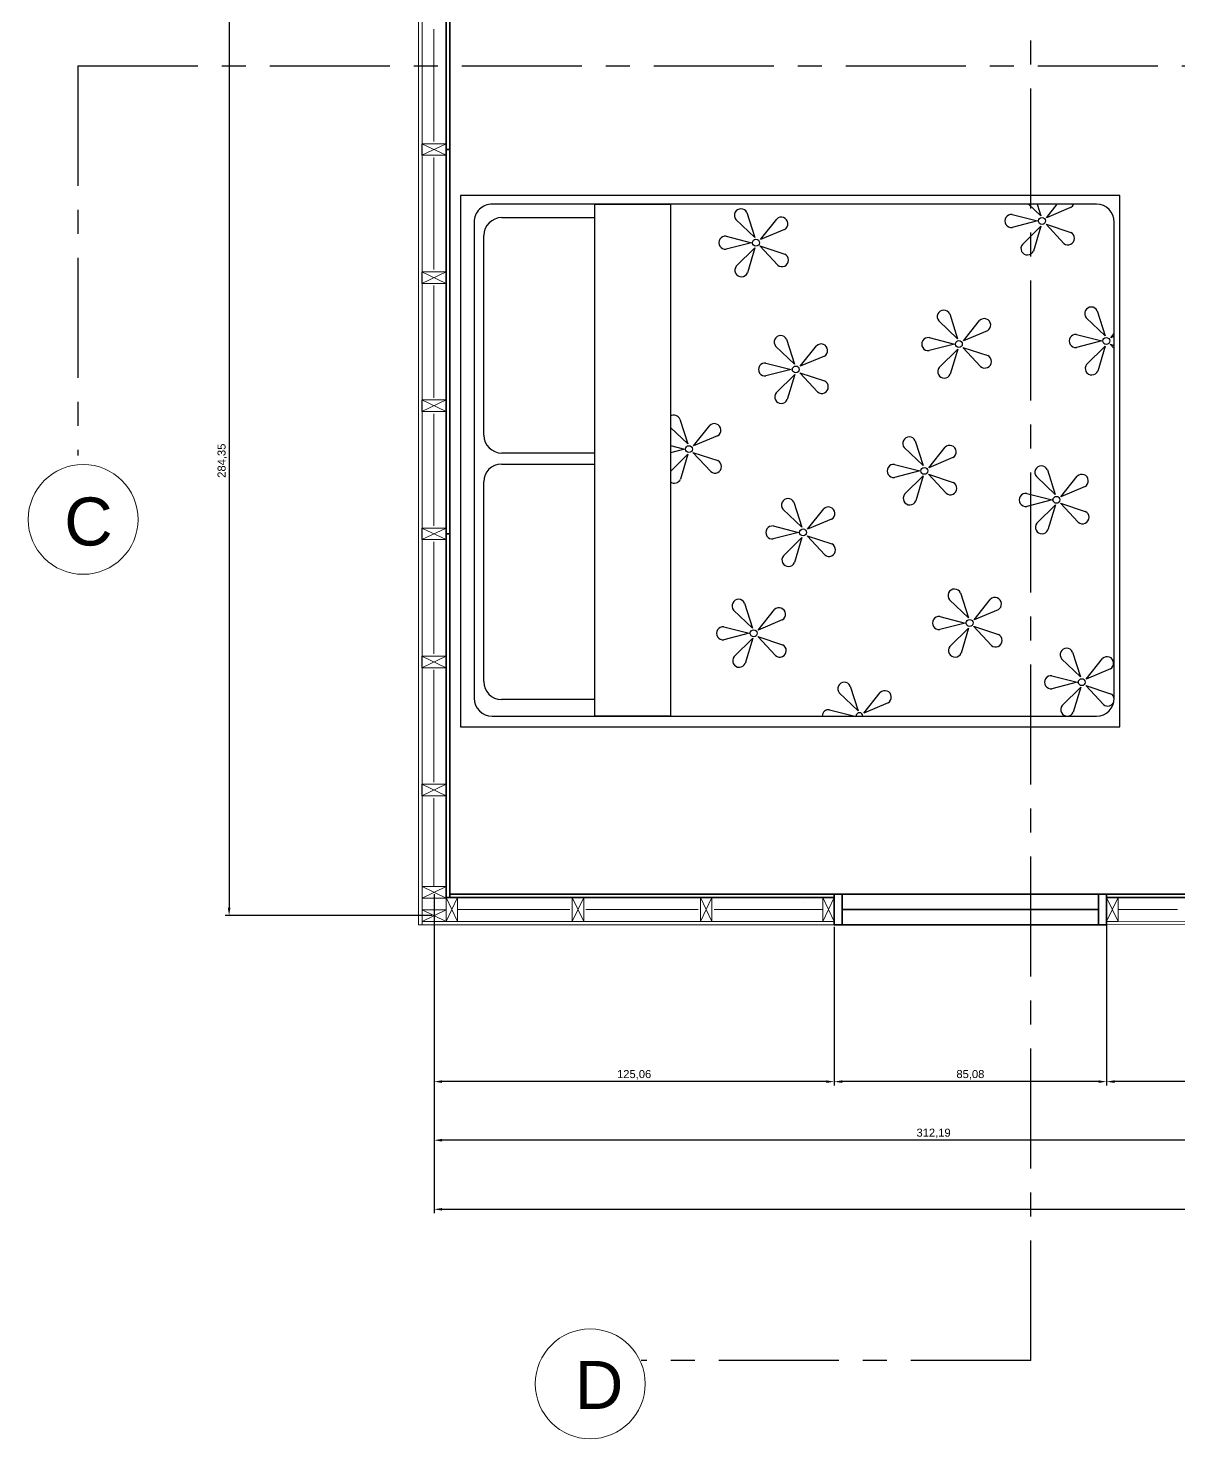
# Model space of a CAD drawing. Header units: millimetres. Extents: x -590 to 14421, y -527 to 4753.
# Drawn here: x 2054.5 to 2414.1, y 665.3 to 1106 of the extents above; entities that cross this region are included whole.
import ezdxf

# ---------------------------------------------------------------- set-up
doc = ezdxf.new("R2010")
doc.units = ezdxf.units.MM
doc.linetypes.add('CENTER', pattern=[2, 1.25, -0.25, 0.25, -0.25])
for name, color, linetype, lineweight in [('A-ANNO-SYMB', 3, 'Continuous', 18), ('A-DETL-MBND', 3, 'Continuous', 18), ('A-ELEV-MBE1', 7, 'Continuous', 35), ('A-FURN', 8, 'Continuous', 18), ('A-SECT-MCUT', 7, 'Continuous', 35), ('A-WALL-PATT', 8, 'Continuous', 18), ('A-WALL-STUD', 3, 'Continuous', 18)]:
    doc.layers.add(name, color=color, linetype=linetype, lineweight=lineweight)
doc.styles.get("Standard").update_dxf_attribs({"font": 'Arial.ttf'})
doc.dimstyles.new('ISO-25', dxfattribs={"dimtxt": 2.5, "dimasz": 2.5, "dimexe": 1.25, "dimexo": 0.625, "dimtad": 1, "dimtxsty": 'Standard', "dimcen": 2.5, "dimadec": 0, "dimazin": 0, "dimtfac": 1, "dimtmove": 0, "dimatfit": 3, "dimfxl": 1, "dimarcsym": 0})

# ---------------------------------------------------------------- blocks, each defined once
blk = doc.blocks.new('*D40')
at = {"color": 0, "lineweight": -2, "transparency": 16777216}
for p, q in [((2181.34, 835.42), (2181.34, 757.3)), ((2493.53, 835.61), (2493.53, 757.3)), ((2491.03, 758.55), (2183.84, 758.55))]:
    blk.add_line(p, q, dxfattribs=at)
at = {"color": 0, "transparency": 16777216}
for points in [[(2183.84, 758.97), (2183.84, 758.14), (2181.34, 758.55)], [(2491.03, 758.97), (2491.03, 758.14), (2493.53, 758.55)]]:
    blk.add_solid(points, dxfattribs=at)
at = {"color": 0, "transparency": 16777216, "insert": (2337.44, 760.68), "char_height": 2.5, "attachment_point": 5}
blk.add_mtext('312,19', dxfattribs=at)
blk = doc.blocks.new('*D41')
at = {"color": 0, "lineweight": -2, "transparency": 16777216}
for p, q in [((2181.34, 828.1), (2181.34, 735.72)), ((2805.53, 827.21), (2805.53, 735.72)), ((2183.84, 736.97), (2803.03, 736.97))]:
    blk.add_line(p, q, dxfattribs=at)
at = {"color": 0, "transparency": 16777216}
for points in [[(2183.84, 737.38), (2183.84, 736.55), (2181.34, 736.97)], [(2803.03, 737.38), (2803.03, 736.55), (2805.53, 736.97)]]:
    blk.add_solid(points, dxfattribs=at)
at = {"color": 0, "transparency": 16777216, "insert": (2493.44, 739.1), "char_height": 2.5, "attachment_point": 5}
blk.add_mtext('624,19', dxfattribs=at)
blk = doc.blocks.new('*D43')
at = {"color": 0, "lineweight": -2, "transparency": 16777216}
for p, q in [((2181.34, 825.2), (2181.34, 775.61)), ((2306.4, 825.2), (2306.4, 775.61)), ((2303.9, 776.86), (2183.84, 776.86))]:
    blk.add_line(p, q, dxfattribs=at)
at = {"color": 0, "transparency": 16777216}
for points in [[(2183.84, 777.28), (2183.84, 776.45), (2181.34, 776.86)], [(2303.9, 777.28), (2303.9, 776.45), (2306.4, 776.86)]]:
    blk.add_solid(points, dxfattribs=at)
at = {"color": 0, "transparency": 16777216, "insert": (2243.87, 778.99), "char_height": 2.5, "attachment_point": 5}
blk.add_mtext('125,06', dxfattribs=at)
blk = doc.blocks.new('*D44')
at = {"color": 0, "lineweight": -2, "transparency": 16777216}
for p, q in [((2306.4, 825.2), (2306.4, 775.61)), ((2391.49, 825.2), (2391.49, 775.61)), ((2388.99, 776.86), (2308.9, 776.86))]:
    blk.add_line(p, q, dxfattribs=at)
at = {"color": 0, "transparency": 16777216}
for points in [[(2308.9, 777.28), (2308.9, 776.45), (2306.4, 776.86)], [(2388.99, 777.28), (2388.99, 776.45), (2391.49, 776.86)]]:
    blk.add_solid(points, dxfattribs=at)
at = {"color": 0, "transparency": 16777216, "insert": (2348.94, 778.99), "char_height": 2.5, "attachment_point": 5}
blk.add_mtext('85,08', dxfattribs=at)
blk = doc.blocks.new('*D45')
at = {"color": 0, "lineweight": -2, "transparency": 16777216}
for p, q in [((2391.49, 830.05), (2391.49, 775.61)), ((2493.68, 830.05), (2493.68, 775.61)), ((2491.18, 776.86), (2393.99, 776.86))]:
    blk.add_line(p, q, dxfattribs=at)
at = {"color": 0, "transparency": 16777216}
for points in [[(2393.99, 777.28), (2393.99, 776.45), (2391.49, 776.86)], [(2491.18, 777.28), (2491.18, 776.45), (2493.68, 776.86)]]:
    blk.add_solid(points, dxfattribs=at)
at = {"color": 0, "transparency": 16777216, "insert": (2442.59, 778.99), "char_height": 2.5, "attachment_point": 5}
blk.add_mtext('102,2', dxfattribs=at)
blk = doc.blocks.new('*D65')
at = {"color": 0, "lineweight": -2, "transparency": 16777216}
for p, q in [((2180.71, 1113.08), (2116.06, 1113.08)), ((2117.31, 1110.58), (2117.31, 831.23)), ((2180.72, 828.73), (2116.06, 828.73))]:
    blk.add_line(p, q, dxfattribs=at)
at = {"color": 0, "transparency": 16777216}
for points in [[(2116.9, 1110.58), (2117.73, 1110.58), (2117.31, 1113.08)], [(2116.9, 831.23), (2117.73, 831.23), (2117.31, 828.73)]]:
    blk.add_solid(points, dxfattribs=at)
at = {"color": 0, "transparency": 16777216, "insert": (2115.18, 970.9), "char_height": 2.5, "attachment_point": 5, "rotation": 90}
blk.add_mtext('284,35', dxfattribs=at)

msp = doc.modelspace()

# ---------------------------------------------------------------- linework, layer by layer
at = {"color": 3, "linetype": 'CENTER', "ltscale": 30}
for p, q in [((2367.819, 689.735), (2367.819, 1693.304)), ((2070, 1094.295), (2893.943, 1094.295)), ((2070, 1094.295), (2070, 972.533)), ((2367.819, 689.735), (2246.057, 689.735))]:
    msp.add_line(p, q, dxfattribs=at)
for p, q in [((2395.585, 1053.749), (2189.585, 1053.749)), ((2189.585, 1053.749), (2189.585, 887.749)), ((2395.585, 887.749), (2395.585, 1053.749)), ((2388.323, 1051.066), (2199.489, 1051.066)), ((2231.625, 891.066), (2231.625, 1051.066)), ((2231.625, 1051.066), (2255.187, 1051.066)), ((2255.187, 1051.066), (2255.187, 891.066)), ((2370.943, 1047.445), (2367.135, 1051.066)), ((2369.788, 1051.066), (2370.943, 1047.445)), ((2372.717, 1046.799), (2376.102, 1051.066)), ((2380.248, 1049.968), (2372.717, 1046.799)), ((2193.906, 1045.517), (2193.906, 896.414)), ((2281.565, 1040.654), (2275.644, 1046.285)), ((2279.082, 1048.439), (2281.565, 1040.654)), ((2283.338, 1040.008), (2288.417, 1046.409)), ((2362.005, 1047.83), (2369.92, 1045.801)), ((2369.92, 1045.801), (2362.005, 1043.773)), ((2372.57, 1044.805), (2380.321, 1042.216)), ((2378.12, 1038.808), (2372.57, 1044.805)), ((2393.906, 896.472), (2393.906, 1045.483)), ((2272.627, 1041.039), (2280.542, 1039.01)), ((2290.87, 1043.177), (2283.338, 1040.008)), ((2365.171, 1038.498), (2370.994, 1044.231)), ((2370.994, 1044.231), (2368.646, 1036.404)), ((2280.542, 1039.01), (2272.627, 1036.982)), ((2275.793, 1031.707), (2281.616, 1037.44)), ((2281.616, 1037.44), (2279.268, 1029.613)), ((2283.192, 1038.014), (2290.942, 1035.425)), ((2288.742, 1032.016), (2283.192, 1038.014)), ((2344.964, 1008.963), (2339.043, 1014.594)), ((2342.481, 1016.748), (2344.964, 1008.963)), ((2346.738, 1008.317), (2351.816, 1014.718)), ((2391.039, 1009.946), (2385.118, 1015.577)), ((2388.557, 1017.73), (2391.039, 1009.946)), ((2354.269, 1011.486), (2346.738, 1008.317)), ((2382.101, 1010.33), (2390.017, 1008.302)), ((2392.813, 1009.3), (2393.906, 1010.678)), ((2393.906, 1009.76), (2392.813, 1009.3)), ((2294.01, 1001.04), (2288.089, 1006.671)), ((2291.527, 1008.825), (2294.01, 1001.04)), ((2295.783, 1000.394), (2300.862, 1006.795)), ((2336.026, 1009.348), (2343.941, 1007.319)), ((2343.941, 1007.319), (2336.026, 1005.29)), ((2339.192, 1000.016), (2345.015, 1005.748)), ((2345.015, 1005.748), (2342.667, 997.922)), ((2346.592, 1006.322), (2354.342, 1003.734)), ((2352.141, 1000.325), (2346.592, 1006.322)), ((2390.017, 1008.302), (2382.101, 1006.273)), ((2385.267, 1000.999), (2391.09, 1006.731)), ((2391.09, 1006.731), (2388.742, 998.905)), ((2392.667, 1007.305), (2393.906, 1006.891)), ((2393.906, 1005.966), (2392.667, 1007.305)), ((2285.072, 1001.425), (2292.987, 999.396)), ((2303.315, 1003.563), (2295.783, 1000.394)), ((2292.987, 999.396), (2285.072, 997.367)), ((2288.238, 992.093), (2294.061, 997.826)), ((2294.061, 997.826), (2291.713, 989.999)), ((2295.637, 998.4), (2303.387, 995.811)), ((2301.187, 992.402), (2295.637, 998.4)), ((2258.152, 983.924), (2260.634, 976.139)), ((2260.634, 976.139), (2255.187, 981.32)), ((2262.408, 975.493), (2267.487, 981.895)), ((2269.94, 978.663), (2262.408, 975.493)), ((2255.187, 975.63), (2259.612, 974.496)), ((2259.612, 974.496), (2255.187, 973.361)), ((2334.173, 969.348), (2328.252, 974.979)), ((2331.691, 977.133), (2334.173, 969.348)), ((2335.947, 968.702), (2341.026, 975.104)), ((2255.187, 967.512), (2260.685, 972.925)), ((2260.685, 972.925), (2258.338, 965.099)), ((2262.262, 973.499), (2270.012, 970.91)), ((2267.811, 967.502), (2262.262, 973.499)), ((2343.479, 971.872), (2335.947, 968.702)), ((2325.236, 969.733), (2333.151, 967.705)), ((2333.151, 967.705), (2325.236, 965.676)), ((2328.402, 960.402), (2334.224, 966.134)), ((2334.224, 966.134), (2331.877, 958.307)), ((2335.801, 966.708), (2343.551, 964.119)), ((2341.35, 960.711), (2335.801, 966.708)), ((2375.468, 960.294), (2369.547, 965.925)), ((2372.986, 968.078), (2375.468, 960.294)), ((2377.242, 959.648), (2382.321, 966.049)), ((2384.774, 962.817), (2377.242, 959.648)), ((2293.79, 957.892), (2296.272, 950.107)), ((2366.531, 960.678), (2374.446, 958.65)), ((2374.446, 958.65), (2366.531, 956.621)), ((2369.697, 951.347), (2375.519, 957.079)), ((2375.519, 957.079), (2373.172, 949.253)), ((2377.096, 957.653), (2384.846, 955.065)), ((2382.645, 951.656), (2377.096, 957.653)), ((2296.272, 950.107), (2290.351, 955.738)), ((2298.046, 949.461), (2303.125, 955.862)), ((2305.578, 952.63), (2298.046, 949.461)), ((2287.335, 950.492), (2295.25, 948.463)), ((2295.25, 948.463), (2287.335, 946.435)), ((2290.501, 941.16), (2296.323, 946.893)), ((2296.323, 946.893), (2293.976, 939.066)), ((2297.9, 947.467), (2305.65, 944.878)), ((2303.45, 941.469), (2297.9, 947.467)), ((2278.379, 926.395), (2280.862, 918.611)), ((2348.315, 921.811), (2342.394, 927.442)), ((2345.833, 929.596), (2348.315, 921.811)), ((2350.089, 921.165), (2355.168, 927.566)), ((2280.862, 918.611), (2274.941, 924.241)), ((2282.636, 917.965), (2287.714, 924.366)), ((2339.378, 922.196), (2347.293, 920.167)), ((2357.621, 924.334), (2350.089, 921.165)), ((2271.924, 918.995), (2279.839, 916.967)), ((2279.839, 916.967), (2271.924, 914.938)), ((2290.167, 921.134), (2282.636, 917.965)), ((2347.293, 920.167), (2339.378, 918.139)), ((2342.544, 912.864), (2348.366, 918.597)), ((2348.366, 918.597), (2346.019, 910.77)), ((2349.943, 919.171), (2357.693, 916.582)), ((2355.493, 913.173), (2349.943, 919.171)), ((2275.09, 909.664), (2280.913, 915.396)), ((2280.913, 915.396), (2278.565, 907.57)), ((2282.49, 915.97), (2290.24, 913.381)), ((2288.039, 909.973), (2282.49, 915.97)), ((2383.377, 903.321), (2377.456, 908.952)), ((2383.377, 903.321), (2377.456, 908.952)), ((2380.895, 911.106), (2383.377, 903.321)), ((2380.895, 911.106), (2383.377, 903.321)), ((2385.151, 902.676), (2390.23, 909.077)), ((2385.151, 902.676), (2390.23, 909.077)), ((2374.44, 903.706), (2382.355, 901.678)), ((2374.44, 903.706), (2382.355, 901.678)), ((2392.683, 905.845), (2385.151, 902.676)), ((2392.683, 905.845), (2385.151, 902.676)), ((2311.424, 900.479), (2313.906, 892.694)), ((2382.355, 901.678), (2374.44, 899.649)), ((2382.355, 901.678), (2374.44, 899.649)), ((2377.606, 894.375), (2383.428, 900.107)), ((2377.606, 894.375), (2383.428, 900.107)), ((2383.428, 900.107), (2381.081, 892.281)), ((2383.428, 900.107), (2381.081, 892.281)), ((2385.005, 900.681), (2392.755, 898.092)), ((2390.555, 894.684), (2385.005, 900.681)), ((2385.005, 900.681), (2392.755, 898.092)), ((2390.555, 894.684), (2385.005, 900.681)), ((2313.906, 892.694), (2307.985, 898.325)), ((2315.68, 892.048), (2320.758, 898.449)), ((2323.211, 895.217), (2315.68, 892.048)), ((2199.484, 891.066), (2388.327, 891.066)), ((2255.187, 891.066), (2231.625, 891.066)), ((2304.968, 893.079), (2312.884, 891.05)), ((2189.585, 887.749), (2395.585, 887.749))]:
    msp.add_line(p, q)
for points in [[(2202.499, 1046.853), (2231.625, 1046.853)], [(2196.916, 978.876), (2196.916, 1041.27)], [(2202.439, 969.848), (2231.625, 969.848)], [(2231.625, 973.293), (2202.499, 973.293)], [(2196.856, 901.871), (2196.856, 964.265)], [(2231.625, 896.288), (2202.439, 896.288)]]:
    msp.add_lwpolyline(points)
for centre in [(2371.317, 1045.817), (2281.939, 1039.026), (2345.338, 1007.335), (2391.414, 1008.317), (2294.384, 999.412), (2261.009, 974.511), (2334.548, 967.72), (2375.843, 958.666), (2296.647, 948.479), (2348.69, 920.183), (2281.237, 916.982), (2383.752, 901.693), (2383.752, 901.693)]:
    msp.add_circle(centre, 1.077)
for centre, radius, start, end in [((2199.432, 1045.541), 5.525, 89.40648, 180.24584), ((2277.225, 1047.582), 2.045, 24.76118, 219.36383), ((2379.229, 1051.742), 2.045, 299.89479, 340.71568), ((2388.323, 1045.483), 5.583, 0, 90), ((2202.499, 1041.27), 5.583, 90, 180), ((2289.85, 1044.951), 2.045, 299.89479, 134.49744), ((2361.745, 1045.801), 2.045, 82.69868, 277.30132), ((2272.367, 1039.01), 2.045, 82.69868, 277.30132), ((2379.439, 1040.371), 2.045, 229.85219, 64.45484), ((2366.774, 1037.229), 2.045, 141.62668, 336.22932), ((2277.396, 1030.438), 2.045, 141.62668, 336.22932), ((2290.06, 1033.58), 2.045, 229.85219, 64.45484), ((2386.699, 1016.874), 2.045, 24.76118, 219.36383), ((2340.624, 1015.891), 2.045, 24.76118, 219.36383), ((2353.25, 1013.259), 2.045, 299.89479, 134.49744), ((2289.67, 1007.968), 2.045, 24.76118, 219.36383), ((2381.841, 1008.302), 2.045, 82.69868, 277.30132), ((2302.296, 1005.336), 2.045, 299.89479, 134.49744), ((2335.766, 1007.319), 2.045, 82.69868, 277.30132), ((2284.812, 999.396), 2.045, 82.69868, 277.30132), ((2353.46, 1001.888), 2.045, 229.85219, 64.45484), ((2386.871, 999.729), 2.045, 141.62668, 336.22932), ((2340.796, 998.746), 2.045, 141.62668, 336.22932), ((2289.841, 990.823), 2.045, 141.62668, 336.22932), ((2302.506, 993.966), 2.045, 229.85219, 64.45484), ((2256.295, 983.068), 2.045, 24.76118, 122.8035), ((2202.499, 978.876), 5.583, 180, 270), ((2268.92, 980.436), 2.045, 299.89479, 134.49744), ((2329.834, 976.277), 2.045, 24.76118, 219.36383), ((2342.459, 973.645), 2.045, 299.89479, 134.49744), ((2202.439, 964.265), 5.583, 90, 180), ((2269.13, 969.065), 2.045, 229.85219, 64.45484), ((2324.976, 967.705), 2.045, 82.69868, 277.30132), ((2371.129, 967.222), 2.045, 24.76118, 219.36383), ((2383.754, 964.59), 2.045, 299.89479, 134.49744), ((2256.466, 965.923), 2.045, 231.2765, 336.22932), ((2342.669, 962.274), 2.045, 229.85219, 64.45484), ((2291.933, 957.035), 2.045, 24.76118, 219.36383), ((2330.005, 959.132), 2.045, 141.62668, 336.22932), ((2366.271, 958.65), 2.045, 82.69868, 277.30132), ((2304.558, 954.403), 2.045, 299.89479, 134.49744), ((2383.964, 953.219), 2.045, 229.85219, 64.45484), ((2287.075, 948.463), 2.045, 82.69868, 277.30132), ((2371.3, 950.077), 2.045, 141.62668, 336.22932), ((2304.768, 943.033), 2.045, 229.85219, 64.45484), ((2292.104, 939.891), 2.045, 141.62668, 336.22932), ((2343.976, 928.739), 2.045, 24.76118, 219.36383), ((2276.522, 925.539), 2.045, 24.76118, 219.36383), ((2356.601, 926.107), 2.045, 299.89479, 134.49744), ((2289.148, 922.907), 2.045, 299.89479, 134.49744), ((2339.118, 920.167), 2.045, 82.69868, 277.30132), ((2271.664, 916.967), 2.045, 82.69868, 277.30132), ((2289.358, 911.536), 2.045, 229.85219, 64.45484), ((2344.147, 911.595), 2.045, 141.62668, 336.22932), ((2356.811, 914.737), 2.045, 229.85219, 64.45484), ((2276.694, 908.394), 2.045, 141.62668, 336.22932), ((2379.038, 910.25), 2.045, 24.76118, 219.36383), ((2379.038, 910.25), 2.045, 24.76118, 219.36383), ((2391.663, 907.618), 2.045, 299.89479, 134.49744), ((2391.663, 907.618), 2.045, 299.89479, 134.49744), ((2374.18, 901.678), 2.045, 82.69868, 277.30132), ((2374.18, 901.678), 2.045, 82.69868, 277.30132), ((2202.439, 901.871), 5.583, 180, 270), ((2309.566, 899.622), 2.045, 24.76118, 219.36383), ((2199.484, 896.649), 5.583, 180, 270), ((2322.192, 896.991), 2.045, 299.89479, 134.49744), ((2388.323, 896.649), 5.583, 270, 0), ((2391.873, 896.247), 2.045, 229.85219, 340.2351), ((2391.873, 896.247), 2.045, 6.85356, 64.45484), ((2304.708, 891.05), 2.045, 82.69868, 179.56023), ((2314.281, 891.066), 1.077, 0, 180), ((2379.209, 893.105), 2.045, 141.62668, 336.22932), ((2379.209, 893.105), 2.045, 141.62668, 336.22932)]:
    msp.add_arc(centre, radius, start, end)
at = {"layer": 'A-ANNO-SYMB'}
for centre in [(2071.702, 952.556), (2230.157, 682.419)]:
    msp.add_circle(centre, 17.163, dxfattribs=at)
at = {"layer": 'A-DETL-MBND', "color": 0}
for points in [[(2177.58, 1548.621), (2177.589, 825.823), (2176.488, 825.823), (2176.488, 1548.621)], [(2306.404, 826.924), (2306.404, 825.823), (2177.589, 825.823), (2177.589, 826.924)], [(2595.677, 827.487), (2595.677, 826.386), (2391.486, 825.823), (2391.486, 826.924)]]:
    msp.add_lwpolyline(points, close=True, dxfattribs=at)
at = {"layer": 'A-ELEV-MBE1', "color": 0}
for p, q in [((2306.404, 835.433), (2391.486, 835.433)), ((2306.404, 825.823), (2391.486, 825.823))]:
    msp.add_line(p, q, dxfattribs=at)
at = {"layer": 'A-ELEV-MBE1', "color": 0, "linetype": 'Continuous'}
msp.add_line((2308.906, 830.678), (2388.933, 830.678), dxfattribs=at)
at = {"layer": 'A-ELEV-MBE1', "color": 0}
for points in [[(2306.404, 835.433), (2308.906, 835.433), (2308.906, 825.823), (2306.404, 825.823)], [(2388.983, 835.433), (2391.485, 835.433), (2391.486, 825.823), (2388.983, 825.823)]]:
    msp.add_lwpolyline(points, close=True, dxfattribs=at)
at = {"layer": 'A-FURN', "color": 0, "linetype": 'Continuous'}
msp.add_line((2297.166, 832.942), (2297.166, 832.942), dxfattribs=at)
at = {"layer": 'A-SECT-MCUT', "color": 0}
for points in [[(2185.087, 1068.158), (2185.087, 1188.274), (2186.288, 1188.274), (2186.288, 1068.158)], [(2185.087, 948.041), (2185.087, 1068.158), (2186.288, 1068.158), (2186.288, 948.041)], [(2185.086, 834.432), (2185.087, 948.041), (2186.288, 948.041), (2186.288, 834.432)], [(2186.287, 835.433), (2306.404, 835.433), (2306.404, 834.432), (2186.287, 834.432)], [(2391.486, 835.432), (2489.781, 835.433), (2489.781, 834.432), (2391.486, 834.431)]]:
    msp.add_lwpolyline(points, close=True, dxfattribs=at)
at = {"layer": 'A-WALL-PATT', "color": 0, "ltscale": 0.1}
for p, q in [((2181.332, 1105.694), (2181.332, 1070.66)), ((2181.333, 1065.655), (2181.333, 1030.621)), ((2181.332, 1025.616), (2181.332, 990.583)), ((2181.333, 985.578), (2181.333, 950.544)), ((2181.332, 945.539), (2181.332, 910.505)), ((2181.333, 905.5), (2181.333, 870.466)), ((2181.332, 865.462), (2181.332, 837.935)), ((2188.69, 830.678), (2223.824, 830.678)), ((2228.829, 830.678), (2263.863, 830.678)), ((2268.868, 830.678), (2302.8, 830.678)), ((2395.089, 830.678), (2413.707, 830.678))]:
    msp.add_line(p, q, dxfattribs=at)
at = {"layer": 'A-WALL-STUD', "color": 0}
for p, q in [((2185.086, 1069.959), (2177.579, 1066.356)), ((2177.579, 1069.959), (2185.086, 1066.356)), ((2185.086, 1029.921), (2177.579, 1026.317)), ((2177.579, 1029.921), (2185.086, 1026.317)), ((2185.086, 989.882), (2177.579, 986.278)), ((2177.579, 989.882), (2185.086, 986.278)), ((2185.086, 949.843), (2177.579, 946.24)), ((2177.579, 949.843), (2185.086, 946.24)), ((2185.086, 909.804), (2177.579, 906.201)), ((2177.579, 909.804), (2185.086, 906.201)), ((2185.086, 869.766), (2177.579, 866.162)), ((2177.579, 869.766), (2185.086, 866.162)), ((2185.096, 837.848), (2177.589, 834.244)), ((2177.589, 837.848), (2185.096, 834.244)), ((2185.096, 826.924), (2188.699, 834.432)), ((2185.096, 834.432), (2188.699, 826.924)), ((2224.525, 826.924), (2228.128, 834.431)), ((2224.525, 834.431), (2228.128, 826.924)), ((2264.563, 826.924), (2268.167, 834.431)), ((2264.563, 834.431), (2268.167, 826.924)), ((2302.8, 826.925), (2306.404, 834.432)), ((2302.8, 834.432), (2306.404, 826.925)), ((2391.486, 826.924), (2395.089, 834.431)), ((2391.486, 834.431), (2395.089, 826.924)), ((2185.096, 830.528), (2177.589, 826.924)), ((2177.589, 830.528), (2185.096, 826.924))]:
    msp.add_line(p, q, dxfattribs=at)
for points in [[(2185.086, 1069.959), (2177.579, 1069.959), (2177.579, 1066.356), (2185.086, 1066.356)], [(2185.086, 1029.921), (2177.579, 1029.921), (2177.579, 1026.317), (2185.086, 1026.317)], [(2185.086, 989.882), (2177.579, 989.882), (2177.579, 986.278), (2185.086, 986.278)], [(2185.086, 949.843), (2177.579, 949.843), (2177.579, 946.24), (2185.086, 946.24)], [(2185.086, 909.804), (2177.579, 909.804), (2177.579, 906.201), (2185.086, 906.201)], [(2185.086, 869.766), (2177.579, 869.766), (2177.579, 866.162), (2185.086, 866.162)], [(2185.096, 837.848), (2177.589, 837.848), (2177.589, 834.244), (2185.096, 834.244)], [(2185.096, 826.924), (2185.096, 834.432), (2188.699, 834.432), (2188.699, 826.924)], [(2224.525, 826.924), (2224.525, 834.431), (2228.128, 834.431), (2228.128, 826.924)], [(2264.563, 826.924), (2264.563, 834.431), (2268.167, 834.431), (2268.167, 826.924)], [(2302.8, 826.925), (2302.8, 834.432), (2306.404, 834.432), (2306.404, 826.925)], [(2391.486, 826.924), (2391.486, 834.431), (2395.089, 834.431), (2395.089, 826.924)], [(2185.096, 830.528), (2177.589, 830.528), (2177.589, 826.924), (2185.096, 826.924)]]:
    msp.add_lwpolyline(points, close=True, dxfattribs=at)

# ---------------------------------------------------------------- texts
at = {"color": 3, "char_height": 15, "attachment_point": 1}
for s, width, insert in [('C', 29.28471, (2065.793, 959.398)), ('D', 35.40107, (2225.37, 689.581))]:
    msp.add_mtext_dynamic_manual_height_columns(s, width=width, gutter_width=12.5, heights=[0], dxfattribs=dict(at, insert=insert))

# ---------------------------------------------------------------- dimensions: what is measured, and where the dimension line sits
at = {"color": 3}
dim = msp.add_linear_dim(base=(2117.315, 828.726), p1=(2181.332, 1113.078), p2=(2181.342, 828.726), angle=90, dimstyle='ISO-25', dxfattribs=at)
dim.commit()
dim.dimension.update_dxf_attribs({"geometry": '*D65', "text_midpoint": (2115.184, 970.902)})
for base, p1, p2, picture, middle in [((2181.342, 758.554), (2493.535, 836.234), (2181.342, 836.046), '*D40', (2337.438, 760.684)), ((2805.531, 736.966), (2181.342, 828.726), (2805.531, 827.834), '*D41', (2493.436, 739.097)), ((2391.486, 776.864), (2493.685, 830.678), (2391.486, 830.678), '*D45', (2442.585, 778.995)), ((2181.342, 776.864), (2306.404, 825.823), (2181.342, 825.823), '*D43', (2243.873, 778.995)), ((2306.404, 776.864), (2391.486, 825.823), (2306.404, 825.823), '*D44', (2348.945, 778.995))]:
    dim = msp.add_linear_dim(base=base, p1=p1, p2=p2, dimstyle='ISO-25', dxfattribs=at)
    dim.commit()
    dim.dimension.update_dxf_attribs({"geometry": picture, "text_midpoint": middle})

doc.saveas('drawing.dxf')
